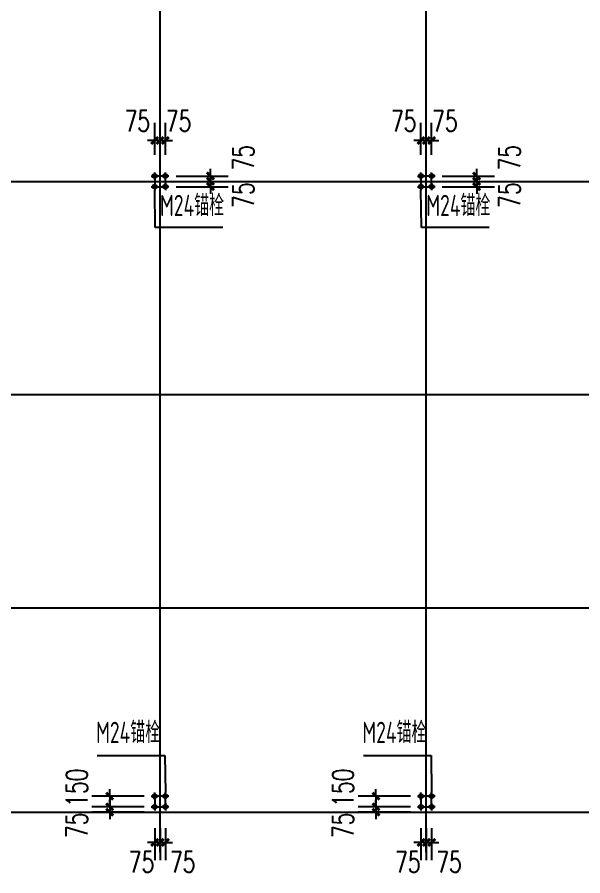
# Model space of a CAD drawing. Extents: x 180850 to 1399066, y 113487 to 334416.
# Drawn here: x 469407 to 485339, y 167371 to 191532 of the extents above; entities that cross this region are included whole.
import ezdxf
from ezdxf.enums import TextEntityAlignment as Align

# ---------------------------------------------------------------- set-up
doc = ezdxf.new("R2010")
doc.units = 0
doc.header["$LTSCALE"] = 1000
for name, color, linetype in [('AXIS', 3, 'Continuous'), ('DOTE', 1, 'Continuous'), ('TEXT', 7, 'Continuous')]:
    doc.layers.add(name, color=color, linetype=linetype)
doc.styles.add('_TCH_DIM_T3', font='SIMPLEX', dxfattribs={"width": 0.705882, "bigfont": 'GBCBIG'})
doc.styles.add('TSSD_Label', font='tssdeng.shx', dxfattribs={"width": 0.7, "bigfont": 'hztxt.shx'})
doc.dimstyles.new('TCH-200-2', dxfattribs={"dimtxt": 595, "dimasz": 200, "dimexe": 500, "dimexo": 600, "dimgap": 252.5, "dimtad": 1, "dimdec": 0, "dimlfac": 0.5, "dimzin": 0, "dimdsep": 46, "dimtxsty": '_TCH_DIM_T3', "dimblk": 'ARCHTICK', "dimcen": 0.09, "dimclrd": 124, "dimclre": 124, "dimclrt": 7, "dimazin": 2, "dimtfac": 1, "dimtdec": 0, "dimtix": 1, "dimtmove": 2, "dimatfit": 3, "dimfxl": 1, "dimtolj": 1, "dimtzin": 0, "dimarcsym": 0})

# ---------------------------------------------------------------- blocks, each defined once
blk = doc.blocks.new('_ArchTick')
at = {"color": 0, "linetype": 'ByBlock', "const_width": 0.4}
blk.add_lwpolyline([(-0.5, -0.5), (0.5, 0.5)], dxfattribs=at)
blk = doc.blocks.new('*D1173')
at = {"color": 124, "linetype": 'ByBlock', "lineweight": -2, "transparency": 16777216}
for p, q in [((479513, 169312), (479513, 169512)), ((480481, 169312), (479013, 169312)), ((480481, 169162), (479013, 169162)), ((479513, 169312), (479513, 169162)), ((479513, 169162), (479513, 168962))]:
    blk.add_line(p, q, dxfattribs=at)
at = {"layer": 'Defpoints', "color": 0, "linetype": 'ByBlock', "transparency": 16777216}
for p in [(479513, 169162), (481081, 169312), (481081, 169162)]:
    blk.add_point(p, dxfattribs=at)
at = {"color": 124, "linetype": 'ByBlock', "lineweight": -2, "transparency": 16777216, "xscale": 200, "yscale": 200, "zscale": 200}
for p, rotation in [((479513, 169312), 270), ((479513, 169162), 90)]:
    blk.add_blockref('_ArchTick', p, dxfattribs=dict(at, rotation=rotation))
at = {"color": 7, "linetype": 'ByBlock', "transparency": 16777216, "insert": (478587, 168792), "char_height": 595, "attachment_point": 5, "rotation": 90, "style": '_TCH_DIM_T3'}
blk.add_mtext('\\A1;75', dxfattribs=at)
blk = doc.blocks.new('*D1174')
at = {"color": 124, "linetype": 'ByBlock', "lineweight": -2, "transparency": 16777216}
for p, q in [((480481, 169612), (479013, 169612)), ((479513, 169612), (479513, 169812)), ((479513, 169612), (479513, 169312)), ((480481, 169312), (479013, 169312)), ((479513, 169312), (479513, 169112))]:
    blk.add_line(p, q, dxfattribs=at)
at = {"layer": 'Defpoints', "color": 0, "linetype": 'ByBlock', "transparency": 16777216}
for p in [(481081, 169612), (479513, 169312), (481081, 169312)]:
    blk.add_point(p, dxfattribs=at)
at = {"color": 124, "linetype": 'ByBlock', "lineweight": -2, "transparency": 16777216, "xscale": 200, "yscale": 200, "zscale": 200}
for p, rotation in [((479513, 169612), 270), ((479513, 169312), 90)]:
    blk.add_blockref('_ArchTick', p, dxfattribs=dict(at, rotation=rotation))
at = {"color": 7, "linetype": 'ByBlock', "transparency": 16777216, "insert": (478587, 169850), "char_height": 595, "attachment_point": 5, "rotation": 90, "style": '_TCH_DIM_T3'}
blk.add_mtext('\\A1;150', dxfattribs=at)
blk = doc.blocks.new('*D1175')
at = {"color": 124, "linetype": 'ByBlock', "lineweight": -2, "transparency": 16777216}
for p, q in [((480931, 168712), (480931, 167811)), ((481081, 168712), (481081, 167811)), ((480931, 168311), (480731, 168311)), ((480931, 168311), (481081, 168311)), ((481081, 168311), (481281, 168311))]:
    blk.add_line(p, q, dxfattribs=at)
at = {"layer": 'Defpoints', "color": 0, "linetype": 'ByBlock', "transparency": 16777216}
for p in [(480931, 169312), (481081, 169312), (481081, 168311)]:
    blk.add_point(p, dxfattribs=at)
at = {"color": 124, "linetype": 'ByBlock', "lineweight": -2, "transparency": 16777216, "xscale": 200, "yscale": 200, "zscale": 200}
blk.add_blockref('_ArchTick', (480931, 168311), dxfattribs=at)
at = {"color": 124, "linetype": 'ByBlock', "lineweight": -2, "transparency": 16777216, "xscale": 200, "yscale": 200, "zscale": 200, "rotation": 180}
blk.add_blockref('_ArchTick', (481081, 168311), dxfattribs=at)
at = {"color": 7, "linetype": 'ByBlock', "transparency": 16777216, "insert": (481569, 167761), "char_height": 595, "attachment_point": 5, "style": '_TCH_DIM_T3'}
blk.add_mtext('\\A1;75', dxfattribs=at)
blk = doc.blocks.new('*D1176')
at = {"color": 124, "linetype": 'ByBlock', "lineweight": -2, "transparency": 16777216}
for p, q in [((480781, 168712), (480781, 167811)), ((480931, 168712), (480931, 167811)), ((480781, 168311), (480581, 168311)), ((480931, 168311), (480781, 168311)), ((480931, 168311), (481131, 168311))]:
    blk.add_line(p, q, dxfattribs=at)
at = {"layer": 'Defpoints', "color": 0, "linetype": 'ByBlock', "transparency": 16777216}
for p in [(480781, 169312), (480931, 169312), (480781, 168311)]:
    blk.add_point(p, dxfattribs=at)
at = {"color": 124, "linetype": 'ByBlock', "lineweight": -2, "transparency": 16777216, "xscale": 200, "yscale": 200, "zscale": 200}
blk.add_blockref('_ArchTick', (480781, 168311), dxfattribs=at)
at = {"color": 124, "linetype": 'ByBlock', "lineweight": -2, "transparency": 16777216, "xscale": 200, "yscale": 200, "zscale": 200, "rotation": 180}
blk.add_blockref('_ArchTick', (480931, 168311), dxfattribs=at)
at = {"color": 7, "linetype": 'ByBlock', "transparency": 16777216, "insert": (480409, 167761), "char_height": 595, "attachment_point": 5, "style": '_TCH_DIM_T3'}
blk.add_mtext('\\A1;75', dxfattribs=at)
blk = doc.blocks.new('*D1177')
at = {"color": 124, "linetype": 'ByBlock', "lineweight": -2, "transparency": 16777216}
for p, q in [((482349, 187062), (482349, 187262)), ((481381, 187062), (482849, 187062)), ((482349, 187062), (482349, 186912)), ((481381, 186912), (482849, 186912)), ((482349, 186912), (482349, 186712))]:
    blk.add_line(p, q, dxfattribs=at)
at = {"layer": 'Defpoints', "color": 0, "linetype": 'ByBlock', "transparency": 16777216}
for p in [(480781, 187062), (480781, 186912), (482349, 186912)]:
    blk.add_point(p, dxfattribs=at)
at = {"color": 124, "linetype": 'ByBlock', "lineweight": -2, "transparency": 16777216, "xscale": 200, "yscale": 200, "zscale": 200}
for p, rotation in [((482349, 187062), 270), ((482349, 186912), 90)]:
    blk.add_blockref('_ArchTick', p, dxfattribs=dict(at, rotation=rotation))
at = {"color": 7, "linetype": 'ByBlock', "transparency": 16777216, "insert": (483275, 187581), "char_height": 595, "attachment_point": 5, "rotation": 90, "style": '_TCH_DIM_T3'}
blk.add_mtext('\\A1;75', dxfattribs=at)
blk = doc.blocks.new('*D1178')
at = {"color": 124, "linetype": 'ByBlock', "lineweight": -2, "transparency": 16777216}
for p, q in [((482349, 186912), (482349, 187112)), ((481381, 186912), (482849, 186912)), ((482349, 186762), (482349, 186912)), ((481381, 186762), (482849, 186762)), ((482349, 186762), (482349, 186562))]:
    blk.add_line(p, q, dxfattribs=at)
at = {"layer": 'Defpoints', "color": 0, "linetype": 'ByBlock', "transparency": 16777216}
for p in [(480781, 186912), (482349, 186912), (480781, 186762)]:
    blk.add_point(p, dxfattribs=at)
at = {"color": 124, "linetype": 'ByBlock', "lineweight": -2, "transparency": 16777216, "xscale": 200, "yscale": 200, "zscale": 200}
for p, rotation in [((482349, 186912), 270), ((482349, 186762), 90)]:
    blk.add_blockref('_ArchTick', p, dxfattribs=dict(at, rotation=rotation))
at = {"color": 7, "linetype": 'ByBlock', "transparency": 16777216, "insert": (483275, 186523), "char_height": 595, "attachment_point": 5, "rotation": 90, "style": '_TCH_DIM_T3'}
blk.add_mtext('\\A1;75', dxfattribs=at)
blk = doc.blocks.new('*D1179')
at = {"color": 124, "linetype": 'ByBlock', "lineweight": -2, "transparency": 16777216}
for p, q in [((480781, 187662), (480781, 188562)), ((480931, 187662), (480931, 188562)), ((480781, 188062), (480581, 188062)), ((480931, 188062), (480781, 188062)), ((480931, 188062), (481131, 188062))]:
    blk.add_line(p, q, dxfattribs=at)
at = {"layer": 'Defpoints', "color": 0, "linetype": 'ByBlock', "transparency": 16777216}
for p in [(480781, 188062), (480781, 187062), (480931, 187062)]:
    blk.add_point(p, dxfattribs=at)
at = {"color": 124, "linetype": 'ByBlock', "lineweight": -2, "transparency": 16777216, "xscale": 200, "yscale": 200, "zscale": 200}
blk.add_blockref('_ArchTick', (480781, 188062), dxfattribs=at)
at = {"color": 124, "linetype": 'ByBlock', "lineweight": -2, "transparency": 16777216, "xscale": 200, "yscale": 200, "zscale": 200, "rotation": 180}
blk.add_blockref('_ArchTick', (480931, 188062), dxfattribs=at)
at = {"color": 7, "linetype": 'ByBlock', "transparency": 16777216, "insert": (480293, 188612), "char_height": 595, "attachment_point": 5, "style": '_TCH_DIM_T3'}
blk.add_mtext('\\A1;75', dxfattribs=at)
blk = doc.blocks.new('*D1180')
at = {"color": 124, "linetype": 'ByBlock', "lineweight": -2, "transparency": 16777216}
for p, q in [((480931, 187662), (480931, 188562)), ((481081, 187662), (481081, 188562)), ((480931, 188062), (480731, 188062)), ((480931, 188062), (481081, 188062)), ((481081, 188062), (481281, 188062))]:
    blk.add_line(p, q, dxfattribs=at)
at = {"layer": 'Defpoints', "color": 0, "linetype": 'ByBlock', "transparency": 16777216}
for p in [(481081, 188062), (480931, 187062), (481081, 187062)]:
    blk.add_point(p, dxfattribs=at)
at = {"color": 124, "linetype": 'ByBlock', "lineweight": -2, "transparency": 16777216, "xscale": 200, "yscale": 200, "zscale": 200}
blk.add_blockref('_ArchTick', (480931, 188062), dxfattribs=at)
at = {"color": 124, "linetype": 'ByBlock', "lineweight": -2, "transparency": 16777216, "xscale": 200, "yscale": 200, "zscale": 200, "rotation": 180}
blk.add_blockref('_ArchTick', (481081, 188062), dxfattribs=at)
at = {"color": 7, "linetype": 'ByBlock', "transparency": 16777216, "insert": (481453, 188612), "char_height": 595, "attachment_point": 5, "style": '_TCH_DIM_T3'}
blk.add_mtext('\\A1;75', dxfattribs=at)
blk = doc.blocks.new('*D1185')
at = {"color": 124, "linetype": 'ByBlock', "lineweight": -2, "transparency": 16777216}
for p, q in [((472013, 169312), (472013, 169512)), ((472981, 169312), (471513, 169312)), ((472981, 169162), (471513, 169162)), ((472013, 169312), (472013, 169162)), ((472013, 169162), (472013, 168962))]:
    blk.add_line(p, q, dxfattribs=at)
at = {"layer": 'Defpoints', "color": 0, "linetype": 'ByBlock', "transparency": 16777216}
for p in [(472013, 169162), (473581, 169312), (473581, 169162)]:
    blk.add_point(p, dxfattribs=at)
at = {"color": 124, "linetype": 'ByBlock', "lineweight": -2, "transparency": 16777216, "xscale": 200, "yscale": 200, "zscale": 200}
for p, rotation in [((472013, 169312), 270), ((472013, 169162), 90)]:
    blk.add_blockref('_ArchTick', p, dxfattribs=dict(at, rotation=rotation))
at = {"color": 7, "linetype": 'ByBlock', "transparency": 16777216, "insert": (471087, 168792), "char_height": 595, "attachment_point": 5, "rotation": 90, "style": '_TCH_DIM_T3'}
blk.add_mtext('\\A1;75', dxfattribs=at)
blk = doc.blocks.new('*D1186')
at = {"color": 124, "linetype": 'ByBlock', "lineweight": -2, "transparency": 16777216}
for p, q in [((472981, 169612), (471513, 169612)), ((472013, 169612), (472013, 169812)), ((472013, 169612), (472013, 169312)), ((472981, 169312), (471513, 169312)), ((472013, 169312), (472013, 169112))]:
    blk.add_line(p, q, dxfattribs=at)
at = {"layer": 'Defpoints', "color": 0, "linetype": 'ByBlock', "transparency": 16777216}
for p in [(473581, 169612), (472013, 169312), (473581, 169312)]:
    blk.add_point(p, dxfattribs=at)
at = {"color": 124, "linetype": 'ByBlock', "lineweight": -2, "transparency": 16777216, "xscale": 200, "yscale": 200, "zscale": 200}
for p, rotation in [((472013, 169612), 270), ((472013, 169312), 90)]:
    blk.add_blockref('_ArchTick', p, dxfattribs=dict(at, rotation=rotation))
at = {"color": 7, "linetype": 'ByBlock', "transparency": 16777216, "insert": (471087, 169850), "char_height": 595, "attachment_point": 5, "rotation": 90, "style": '_TCH_DIM_T3'}
blk.add_mtext('\\A1;150', dxfattribs=at)
blk = doc.blocks.new('*D1187')
at = {"color": 124, "linetype": 'ByBlock', "lineweight": -2, "transparency": 16777216}
for p, q in [((473431, 168712), (473431, 167811)), ((473581, 168712), (473581, 167811)), ((473431, 168311), (473231, 168311)), ((473431, 168311), (473581, 168311)), ((473581, 168311), (473781, 168311))]:
    blk.add_line(p, q, dxfattribs=at)
at = {"layer": 'Defpoints', "color": 0, "linetype": 'ByBlock', "transparency": 16777216}
for p in [(473431, 169312), (473581, 169312), (473581, 168311)]:
    blk.add_point(p, dxfattribs=at)
at = {"color": 124, "linetype": 'ByBlock', "lineweight": -2, "transparency": 16777216, "xscale": 200, "yscale": 200, "zscale": 200}
blk.add_blockref('_ArchTick', (473431, 168311), dxfattribs=at)
at = {"color": 124, "linetype": 'ByBlock', "lineweight": -2, "transparency": 16777216, "xscale": 200, "yscale": 200, "zscale": 200, "rotation": 180}
blk.add_blockref('_ArchTick', (473581, 168311), dxfattribs=at)
at = {"color": 7, "linetype": 'ByBlock', "transparency": 16777216, "insert": (474069, 167761), "char_height": 595, "attachment_point": 5, "style": '_TCH_DIM_T3'}
blk.add_mtext('\\A1;75', dxfattribs=at)
blk = doc.blocks.new('*D1188')
at = {"color": 124, "linetype": 'ByBlock', "lineweight": -2, "transparency": 16777216}
for p, q in [((473281, 168712), (473281, 167811)), ((473431, 168712), (473431, 167811)), ((473281, 168311), (473081, 168311)), ((473431, 168311), (473281, 168311)), ((473431, 168311), (473631, 168311))]:
    blk.add_line(p, q, dxfattribs=at)
at = {"layer": 'Defpoints', "color": 0, "linetype": 'ByBlock', "transparency": 16777216}
for p in [(473281, 169312), (473431, 169312), (473281, 168311)]:
    blk.add_point(p, dxfattribs=at)
at = {"color": 124, "linetype": 'ByBlock', "lineweight": -2, "transparency": 16777216, "xscale": 200, "yscale": 200, "zscale": 200}
blk.add_blockref('_ArchTick', (473281, 168311), dxfattribs=at)
at = {"color": 124, "linetype": 'ByBlock', "lineweight": -2, "transparency": 16777216, "xscale": 200, "yscale": 200, "zscale": 200, "rotation": 180}
blk.add_blockref('_ArchTick', (473431, 168311), dxfattribs=at)
at = {"color": 7, "linetype": 'ByBlock', "transparency": 16777216, "insert": (472909, 167761), "char_height": 595, "attachment_point": 5, "style": '_TCH_DIM_T3'}
blk.add_mtext('\\A1;75', dxfattribs=at)
blk = doc.blocks.new('*D1189')
at = {"color": 124, "linetype": 'ByBlock', "lineweight": -2, "transparency": 16777216}
for p, q in [((474849, 187062), (474849, 187262)), ((473881, 187062), (475349, 187062)), ((474849, 187062), (474849, 186912)), ((473881, 186912), (475349, 186912)), ((474849, 186912), (474849, 186712))]:
    blk.add_line(p, q, dxfattribs=at)
at = {"layer": 'Defpoints', "color": 0, "linetype": 'ByBlock', "transparency": 16777216}
for p in [(473281, 187062), (473281, 186912), (474849, 186912)]:
    blk.add_point(p, dxfattribs=at)
at = {"color": 124, "linetype": 'ByBlock', "lineweight": -2, "transparency": 16777216, "xscale": 200, "yscale": 200, "zscale": 200}
for p, rotation in [((474849, 187062), 270), ((474849, 186912), 90)]:
    blk.add_blockref('_ArchTick', p, dxfattribs=dict(at, rotation=rotation))
at = {"color": 7, "linetype": 'ByBlock', "transparency": 16777216, "insert": (475775, 187581), "char_height": 595, "attachment_point": 5, "rotation": 90, "style": '_TCH_DIM_T3'}
blk.add_mtext('\\A1;75', dxfattribs=at)
blk = doc.blocks.new('*D1190')
at = {"color": 124, "linetype": 'ByBlock', "lineweight": -2, "transparency": 16777216}
for p, q in [((474849, 186912), (474849, 187112)), ((473881, 186912), (475349, 186912)), ((474849, 186762), (474849, 186912)), ((473881, 186762), (475349, 186762)), ((474849, 186762), (474849, 186562))]:
    blk.add_line(p, q, dxfattribs=at)
at = {"layer": 'Defpoints', "color": 0, "linetype": 'ByBlock', "transparency": 16777216}
for p in [(473281, 186912), (474849, 186912), (473281, 186762)]:
    blk.add_point(p, dxfattribs=at)
at = {"color": 124, "linetype": 'ByBlock', "lineweight": -2, "transparency": 16777216, "xscale": 200, "yscale": 200, "zscale": 200}
for p, rotation in [((474849, 186912), 270), ((474849, 186762), 90)]:
    blk.add_blockref('_ArchTick', p, dxfattribs=dict(at, rotation=rotation))
at = {"color": 7, "linetype": 'ByBlock', "transparency": 16777216, "insert": (475775, 186523), "char_height": 595, "attachment_point": 5, "rotation": 90, "style": '_TCH_DIM_T3'}
blk.add_mtext('\\A1;75', dxfattribs=at)
blk = doc.blocks.new('*D1191')
at = {"color": 124, "linetype": 'ByBlock', "lineweight": -2, "transparency": 16777216}
for p, q in [((473281, 187662), (473281, 188562)), ((473431, 187662), (473431, 188562)), ((473281, 188062), (473081, 188062)), ((473431, 188062), (473281, 188062)), ((473431, 188062), (473631, 188062))]:
    blk.add_line(p, q, dxfattribs=at)
at = {"layer": 'Defpoints', "color": 0, "linetype": 'ByBlock', "transparency": 16777216}
for p in [(473281, 188062), (473281, 187062), (473431, 187062)]:
    blk.add_point(p, dxfattribs=at)
at = {"color": 124, "linetype": 'ByBlock', "lineweight": -2, "transparency": 16777216, "xscale": 200, "yscale": 200, "zscale": 200}
blk.add_blockref('_ArchTick', (473281, 188062), dxfattribs=at)
at = {"color": 124, "linetype": 'ByBlock', "lineweight": -2, "transparency": 16777216, "xscale": 200, "yscale": 200, "zscale": 200, "rotation": 180}
blk.add_blockref('_ArchTick', (473431, 188062), dxfattribs=at)
at = {"color": 7, "linetype": 'ByBlock', "transparency": 16777216, "insert": (472793, 188612), "char_height": 595, "attachment_point": 5, "style": '_TCH_DIM_T3'}
blk.add_mtext('\\A1;75', dxfattribs=at)
blk = doc.blocks.new('*D1192')
at = {"color": 124, "linetype": 'ByBlock', "lineweight": -2, "transparency": 16777216}
for p, q in [((473431, 187662), (473431, 188562)), ((473581, 187662), (473581, 188562)), ((473431, 188062), (473231, 188062)), ((473431, 188062), (473581, 188062)), ((473581, 188062), (473781, 188062))]:
    blk.add_line(p, q, dxfattribs=at)
at = {"layer": 'Defpoints', "color": 0, "linetype": 'ByBlock', "transparency": 16777216}
for p in [(473581, 188062), (473431, 187062), (473581, 187062)]:
    blk.add_point(p, dxfattribs=at)
at = {"color": 124, "linetype": 'ByBlock', "lineweight": -2, "transparency": 16777216, "xscale": 200, "yscale": 200, "zscale": 200}
blk.add_blockref('_ArchTick', (473431, 188062), dxfattribs=at)
at = {"color": 124, "linetype": 'ByBlock', "lineweight": -2, "transparency": 16777216, "xscale": 200, "yscale": 200, "zscale": 200, "rotation": 180}
blk.add_blockref('_ArchTick', (473581, 188062), dxfattribs=at)
at = {"color": 7, "linetype": 'ByBlock', "transparency": 16777216, "insert": (473953, 188612), "char_height": 595, "attachment_point": 5, "style": '_TCH_DIM_T3'}
blk.add_mtext('\\A1;75', dxfattribs=at)

msp = doc.modelspace()

# ---------------------------------------------------------------- linework, layer by layer
for centre in [(473281.08, 187061.63), (473581.08, 187061.63), (480781.08, 187061.63), (481081.08, 187061.63), (473281.08, 186761.63), (473581.08, 186761.63), (480781.08, 186761.63), (481081.08, 186761.63), (473281.08, 169611.63), (473581.08, 169611.63), (480781.08, 169611.63), (481081.08, 169611.63), (473281.08, 169311.63), (473581.08, 169311.63), (480781.08, 169311.63), (481081.08, 169311.63)]:
    msp.add_circle(centre, 58.52)
at = {"layer": 'AXIS'}
for p, q in [((473180.41, 187061.63), (473381.75, 187061.63)), ((473281.08, 186960.96), (473281.08, 187162.3)), ((473681.75, 187061.63), (473480.41, 187061.63)), ((473581.08, 186960.96), (473581.08, 187162.3)), ((480680.41, 187061.63), (480881.75, 187061.63)), ((480781.08, 186960.96), (480781.08, 187162.3)), ((481181.75, 187061.63), (480980.41, 187061.63)), ((481081.08, 186960.96), (481081.08, 187162.3)), ((473281.08, 186862.3), (473281.08, 186660.96)), ((473581.08, 186862.3), (473581.08, 186660.96)), ((480781.08, 186862.3), (480781.08, 186660.96)), ((481081.08, 186862.3), (481081.08, 186660.96)), ((473180.41, 186761.63), (473381.75, 186761.63)), ((473291.81, 185617.19), (473281.08, 186660.96)), ((473681.75, 186761.63), (473480.41, 186761.63)), ((480680.41, 186761.63), (480881.75, 186761.63)), ((480791.81, 185617.19), (480781.08, 186660.96)), ((481181.75, 186761.63), (480980.41, 186761.63)), ((475202.38, 185616.19), (473291.82, 185616.19)), ((482702.38, 185616.19), (480791.82, 185616.19)), ((471659.77, 170757.07), (473570.33, 170757.07)), ((473570.34, 170756.07), (473581.08, 169712.3)), ((479159.77, 170757.07), (481070.33, 170757.07)), ((481070.34, 170756.07), (481081.08, 169712.3)), ((473180.41, 169611.63), (473381.75, 169611.63)), ((473281.08, 169510.96), (473281.08, 169712.3)), ((473681.75, 169611.63), (473480.41, 169611.63)), ((473581.08, 169510.96), (473581.08, 169712.3)), ((480680.41, 169611.63), (480881.75, 169611.63)), ((480781.08, 169510.96), (480781.08, 169712.3)), ((481181.75, 169611.63), (480980.41, 169611.63)), ((481081.08, 169510.96), (481081.08, 169712.3)), ((473281.08, 169412.3), (473281.08, 169210.96)), ((473581.08, 169412.3), (473581.08, 169210.96)), ((480781.08, 169412.3), (480781.08, 169210.96)), ((481081.08, 169412.3), (481081.08, 169210.96)), ((473180.41, 169311.63), (473381.75, 169311.63)), ((473681.75, 169311.63), (473480.41, 169311.63)), ((480680.41, 169311.63), (480881.75, 169311.63)), ((481181.75, 169311.63), (480980.41, 169311.63))]:
    msp.add_line(p, q, dxfattribs=at)
at = {"layer": 'DOTE'}
for p, q in [((473431.08, 168036.63), (473431.08, 205786.63)), ((480931.08, 168036.63), (480931.08, 205786.63)), ((450056.08, 186911.63), (512531.08, 186911.63)), ((450056.08, 180911.63), (512531.08, 180911.63)), ((450056.08, 174911.63), (512531.08, 174911.63)), ((450056.08, 169161.63), (512531.08, 169161.63))]:
    msp.add_line(p, q, dxfattribs=at)
for points in [[(473581.08, 187061.63), (473281.08, 187061.63), (473281.08, 186761.63), (473581.08, 186761.63)], [(481081.08, 187061.63), (480781.08, 187061.63), (480781.08, 186761.63), (481081.08, 186761.63)], [(473281.08, 169311.63), (473581.08, 169311.63), (473581.08, 169611.63), (473281.08, 169611.63)], [(480781.08, 169311.63), (481081.08, 169311.63), (481081.08, 169611.63), (480781.08, 169611.63)]]:
    msp.add_lwpolyline(points, close=True, dxfattribs=at)

# ---------------------------------------------------------------- texts
at = {"layer": 'TEXT', "style": 'TSSD_Label', "width": 0.7}
for p in [(474331.38, 185753.22), (481831.38, 185753.22), (472530.78, 170926.6), (480030.78, 170926.6)]:
    msp.add_text('M24锚栓', height=600, dxfattribs=at).set_placement(p, align=Align.BOTTOM_CENTER)

# ---------------------------------------------------------------- dimensions: what is measured, and where the dimension line sits
at = {"linetype": 'ByBlock'}
for base, p1, p2, angle, picture, middle in [((473281.08, 188061.85), (473431.08, 187061.63), (473281.08, 187061.63), 180, '*D1191', (472792.87, 188611.85)), ((480781.08, 188061.85), (480931.08, 187061.63), (480781.08, 187061.63), 180, '*D1179', (480292.87, 188611.85)), ((474849.1, 186911.63), (473281.08, 187061.63), (473281.08, 186911.63), 90, '*D1189', (475775.45, 187580.85)), ((482349.1, 186911.63), (480781.08, 187061.63), (480781.08, 186911.63), 90, '*D1177', (483275.45, 187580.85)), ((474849.1, 186911.63), (473281.08, 186761.63), (473281.08, 186911.63), 270, '*D1190', (475775.45, 186522.94)), ((482349.1, 186911.63), (480781.08, 186761.63), (480781.08, 186911.63), 270, '*D1178', (483275.45, 186522.94)), ((472013.05, 169311.63), (473581.08, 169611.63), (473581.08, 169311.63), 90, '*D1186', (471086.7, 169850.32)), ((479513.05, 169311.63), (481081.08, 169611.63), (481081.08, 169311.63), 90, '*D1174', (478586.7, 169850.32)), ((472013.05, 169161.63), (473581.08, 169311.63), (473581.08, 169161.63), 270, '*D1185', (471086.7, 168792.42)), ((479513.05, 169161.63), (481081.08, 169311.63), (481081.08, 169161.63), 270, '*D1173', (478586.7, 168792.42)), ((473281.08, 168311.41), (473431.08, 169311.63), (473281.08, 169311.63), 180, '*D1188', (472909.41, 167761.41)), ((480781.08, 168311.41), (480931.08, 169311.63), (480781.08, 169311.63), 180, '*D1176', (480409.41, 167761.41))]:
    dim = msp.add_linear_dim(base=base, p1=p1, p2=p2, angle=angle, dimstyle='TCH-200-2', dxfattribs=at)
    dim.commit()
    dim.dimension.update_dxf_attribs({"geometry": picture, "text_midpoint": middle, "dimtype": 160})
for base, p1, p2, picture, middle in [((473581.08, 188061.85), (473431.08, 187061.63), (473581.08, 187061.63), '*D1192', (473952.74, 188611.85)), ((481081.08, 188061.85), (480931.08, 187061.63), (481081.08, 187061.63), '*D1180', (481452.74, 188611.85)), ((473581.08, 168311.41), (473431.08, 169311.63), (473581.08, 169311.63), '*D1187', (474069.28, 167761.41)), ((481081.08, 168311.41), (480931.08, 169311.63), (481081.08, 169311.63), '*D1175', (481569.28, 167761.41))]:
    dim = msp.add_linear_dim(base=base, p1=p1, p2=p2, dimstyle='TCH-200-2', dxfattribs=at)
    dim.commit()
    dim.dimension.update_dxf_attribs({"geometry": picture, "text_midpoint": middle, "dimtype": 160})

doc.saveas('drawing.dxf')
